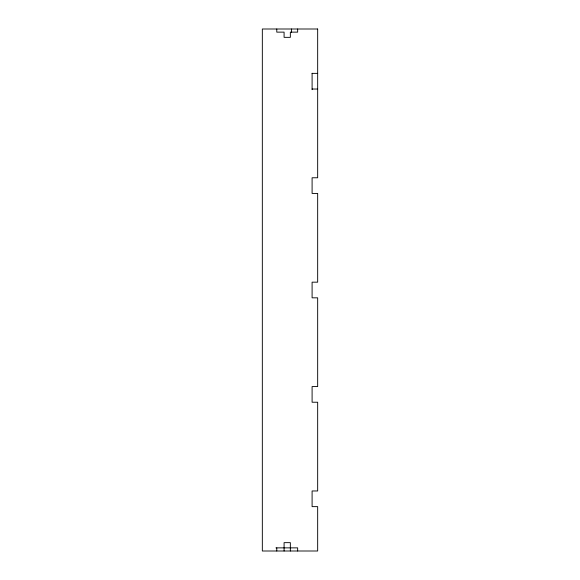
<?xml version="1.0" encoding="UTF-8"?>
<svg xmlns="http://www.w3.org/2000/svg" width="580" height="580" viewBox="0 0 580 580"><rect width="100%" height="100%" fill="white"/><g stroke="black" fill="none" stroke-linecap="round" stroke-linejoin="round"><path stroke-width="0.87" d="M312.098 73.37L317.666 73.37M312.098 89.03L317.666 89.03M275.928 547.868L297.656 547.868L297.656 551M312.098 73.261L312.098 89.668M297.656 29L297.656 32.132L290.348 32.132L290.348 37.352L284.084 37.352L284.084 32.132L276.776 32.132L276.776 29M291.559 29L291.559 32.61M290.348 551L290.348 542.648L284.084 542.648L284.084 551M276.776 547.868L276.776 551M317.666 29L262.334 29L262.334 551L317.666 551L317.666 506.63L312.098 506.63L312.098 490.97L317.666 490.97L317.666 402.23L312.098 402.23L312.098 386.57L317.666 386.57L317.666 297.83L312.098 297.83L312.098 282.17L317.666 282.17L317.666 193.43L312.098 193.43L312.098 177.77L317.666 177.77L317.666 29"/></g></svg>
